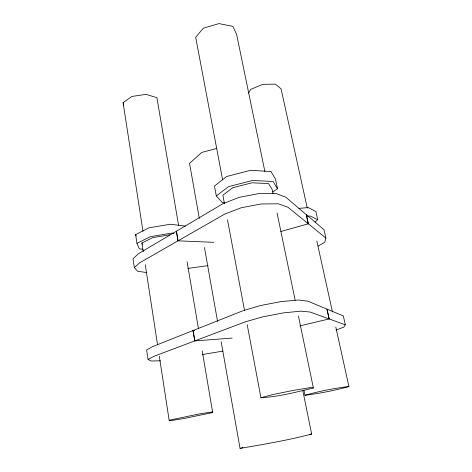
<?xml version="1.0" encoding="UTF-8"?>
<svg xmlns="http://www.w3.org/2000/svg" width="472" height="472" viewBox="0 0 472 472"><rect width="100%" height="100%" fill="white"/><g stroke="black" fill="none" stroke-linecap="round" stroke-linejoin="round"><path stroke-width="0.71" d="M325.875 238.089L308.363 223.787L306.363 214.636L323.998 229.716L325.875 238.089L324.813 242.225L318.175 246.071M248.596 93.078L250.75 89.385L262.715 84.329L275.418 84.146L281.088 88.883L307.248 208.04M345.321 324.842L329.167 318.924L327.019 309.101L343.321 315.91L345.321 324.842L343.787 327.149L336.005 330.093M134.337 267.618L139.812 262.703L224.76 214.064L241.286 207.751L261.205 203.951L278.427 203.815L287.979 207.249L308.269 223.805L306.269 214.66L285.855 197.213L276.285 193.555L259.104 193.538L239.257 197.32L222.831 203.745L138.449 253.694L133.015 258.774L134.337 267.618L137.618 271.264L146.845 272.568M315.036 222.023L317.703 219.686L315.886 211.509L308.281 207.597L298.876 208.358M224.648 202.695L222.459 202.635L216.3 195.945L228.566 186.623L252.656 180.457L273.129 181.49L277.495 188.741L272.769 191.957M142.998 231.339L123.086 102.654L131.806 96.465L146.013 94.37L156.916 97.651L178.569 225.297M148.055 359.434L154.014 356.295L244.968 321.951L262.473 316.924L283.224 312.912L300.835 311.142L310.216 312.051L329.072 318.948L326.925 309.125L307.915 301.189L298.51 300.009L280.94 301.602L260.278 305.596L242.873 310.765L152.55 346.637L146.639 349.964L148.055 359.434L151.117 361.027L160.409 360.791M142.939 249.222L139.346 248.915L136.963 243.345L135.635 234.613L149.034 227.781L170.422 224.247L185.466 226.123M136.963 243.345L150.432 236.667L171.885 233.085L174.038 233.327M143.252 251.7L141.907 242.986L152.775 237.628L169.95 234.761M302.841 390.751L311.644 434.022C288.162 440.293 264.025 444.288 240.059 448.4L221.167 341.775M303.909 390.197L304.942 395.241C319.332 391.264 334.076 388.226 348.914 386.562L335.793 327.031M240.059 448.4L242.873 447.603M280.81 231.51L308.363 223.787M348.914 386.562C334.5 390.462 319.774 393.489 304.942 395.241M216.701 148.45L201.809 152.409L189.549 163.341L199.32 218.465M247.198 324.647L260.928 397.707L272.621 394.616L293.643 390.332L310.653 387.571L313.373 387.972L298.44 316.016M313.373 387.972C296.139 392.138 278.651 396.822 260.928 397.707M299.797 325.904L329.167 318.924M169.147 420.245L199.479 413.909L212.488 411.908L212.677 412.546L183.472 418.623L170.404 420.682L169.147 420.245L159.324 356.313M309.514 434.382L311.644 434.022M202.606 354.513L222.955 351.091M187.844 268.432L208.087 265.6M307.225 216.223L310.122 215.975L317.703 219.686M232.153 338.082L194.747 340.902L193.013 330.553L194.547 330.459M213.804 242.331L177.979 240.82L176.375 231.215M135.635 234.613L136.172 235.9M141.907 242.986L142.426 244.272M123.086 102.654L123.829 105.226M316.818 240.956L332.471 311.968M277.495 188.741L275.471 179.095L271.058 171.542L250.62 170.309L226.637 176.51L214.471 186.074L216.3 195.945M273.058 193.685L272.161 189.372L268.515 183.573L252.089 182.782L232.826 187.697L222.873 195.172L224.501 203.851M277.088 213.114L295.153 300.18M264.863 171.46L236.655 34.574L232.867 26.355L218.961 23.6L203.326 28.22L195.685 37.282L222.642 179.962M227.492 219.763L244.62 310.906M204.459 247.481L217.568 321.462M187.107 261.818L198.417 328.482M202.228 350.95L212.677 412.546M176.445 231.227L178.05 240.832M193.083 330.553L194.818 340.902M145.258 264.78L157.536 344.69"/></g></svg>
